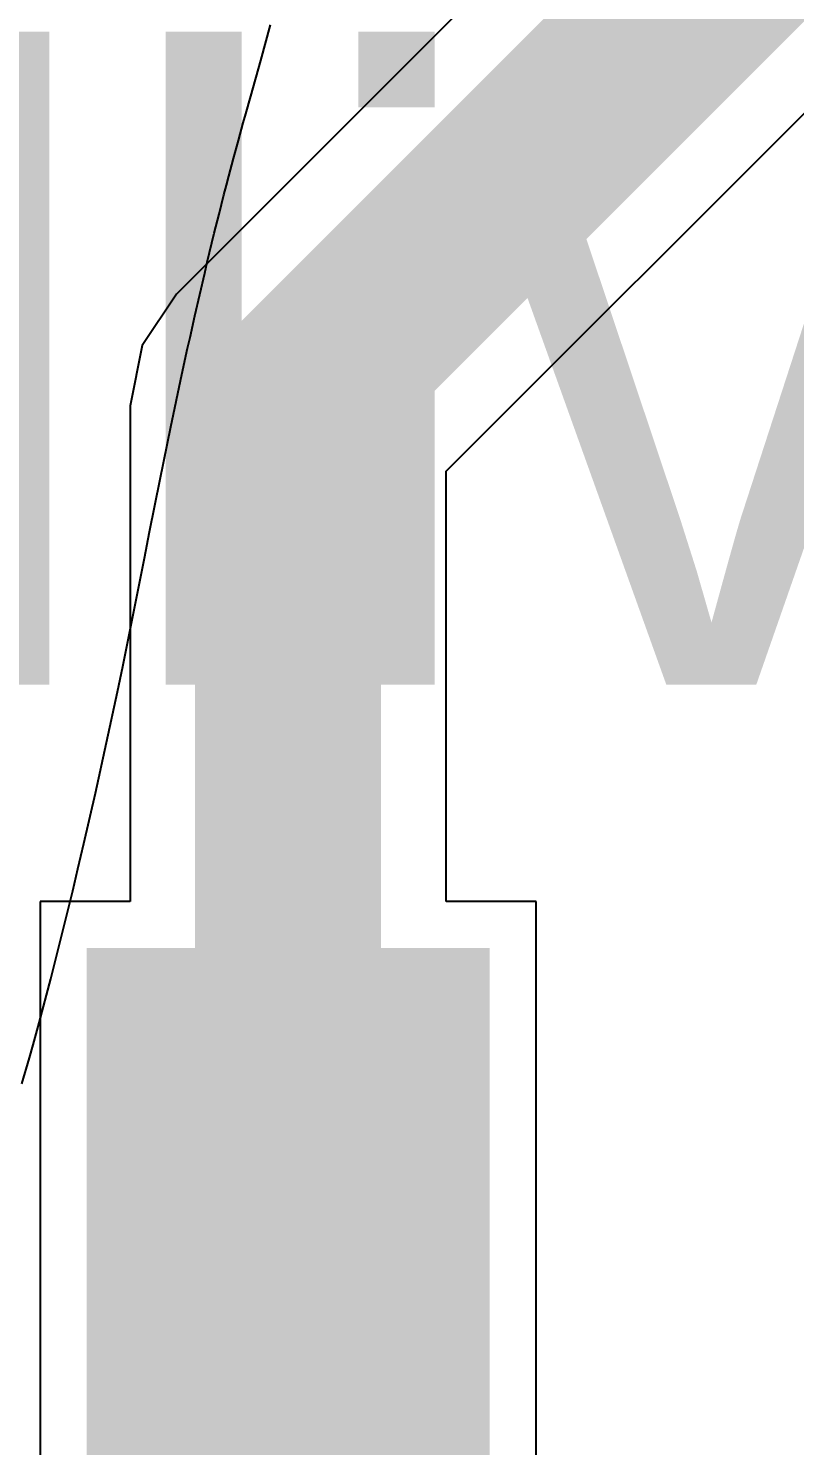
# Model space of a CAD drawing. Header units: inches. Extents: x -30 to 118, y 20 to 51.
# Drawn here: x 30.262 to 32.734, y 36.045 to 40.618 of the extents above; entities that cross this region are included whole.
import ezdxf

# ---------------------------------------------------------------- set-up
doc = ezdxf.new("R2010")
doc.units = ezdxf.units.IN
for name, color, linetype in [('Bottom Layer', 5, 'Continuous'), ('Bottom Overlay', 54, 'Continuous'), ('Bottom Paste', 16, 'Continuous'), ('Bottom Solder', 6, 'Continuous'), ('Top Overlay', 2, 'Continuous')]:
    doc.layers.add(name, color=color, linetype=linetype)
doc.styles.add('Arial', font='', dxfattribs={"height": 0.2})
doc.styles.get('Arial').set_extended_font_data('Arial')

# ---------------------------------------------------------------- blocks, each defined once
blk = doc.blocks.new('JS102011SAQN_B_603')
at = {"layer": 'Bottom Layer'}
blk.add_hatch(color=5, dxfattribs=at).paths.add_polyline_path([(0.6, -4), (-0.6, -4), (-0.6, -1.5), (0.6, -1.5)])
at = {"layer": 'Bottom Paste'}
blk.add_hatch(color=16, dxfattribs=at).paths.add_polyline_path([(0.6, -4), (-0.6, -4), (-0.6, -1.5), (0.6, -1.5)])
at = {"layer": 'Bottom Solder'}
blk.add_hatch(color=6, dxfattribs=at).paths.add_polyline_path([(0.65, -4.05), (-0.65, -4.05), (-0.65, -1.45), (0.65, -1.45)])

msp = doc.modelspace()

# ---------------------------------------------------------------- linework, layer by layer
at = {"layer": 'Bottom Layer'}
for p, q in [((34.0395, 43.0605), (30.7395, 39.7605)), ((31.6098, 39.1888), (34.6112, 42.1902)), ((30.7395, 39.7605), (30.629, 39.5951)), ((30.629, 39.5951), (30.5902, 39.4)), ((30.5902, 39.4), (30.5902, 37.8)), ((31.6098, 37.8), (31.6098, 39.1888)), ((30.5902, 37.8), (30.3, 37.8)), ((30.3, 37.8), (30.3, 34.9)), ((31.9, 37.8), (31.6098, 37.8)), ((31.9, 34.9), (31.9, 37.8))]:
    msp.add_line(p, q, dxfattribs=at)
for points in [[(31.1, 39.4, 0.6, 0.6, 0), (34.4, 42.7, 0.6, 0.6, 0)], [(31.1, 36.35, 0.6, 0.6, 0), (31.1, 39.4, 0.6, 0.6, 0)]]:
    msp.add_lwpolyline(points, format="xyseb", dxfattribs=at)
for points in [[(30.95, 39.4, 0.3, 0.3, 1), (31.25, 39.4, 0.3, 0.3, 1)], [(30.95, 39.4, 0.3, 0.3, 1), (31.25, 39.4, 0.3, 0.3, 1)], [(30.95, 36.35, 0.3, 0.3, 1), (31.25, 36.35, 0.3, 0.3, 1)]]:
    msp.add_lwpolyline(points, format="xyseb", close=True, dxfattribs=at)
at = {"layer": 'Top Overlay'}
for p, q in [((31.0119, 40.5139), (31.0428, 40.6288)), ((30.9801, 40.3993), (31.0119, 40.5139)), ((30.9638, 40.342), (30.9801, 40.3993)), ((30.9556, 40.3134), (30.9638, 40.342)), ((30.9638, 40.342), (30.9638, 40.342)), ((30.9396, 40.256), (30.9556, 40.3134)), ((30.9239, 40.1984), (30.9396, 40.256)), ((30.9086, 40.1409), (30.9239, 40.1984)), ((30.893, 40.081), (30.9011, 40.112)), ((30.9011, 40.112), (30.9086, 40.1409)), ((30.8772, 40.0188), (30.893, 40.081)), ((30.8618, 39.9566), (30.8772, 40.0188)), ((30.8466, 39.8943), (30.8618, 39.9566)), ((30.8392, 39.8631), (30.8466, 39.8943)), ((30.831, 39.8285), (30.8392, 39.8631)), ((30.8149, 39.7592), (30.831, 39.8285)), ((30.7991, 39.6899), (30.8149, 39.7592)), ((30.7836, 39.6205), (30.7991, 39.6899)), ((30.776, 39.5858), (30.7836, 39.6205)), ((30.7576, 39.5013), (30.776, 39.5858)), ((30.7219, 39.3322), (30.7576, 39.5013)), ((30.6871, 39.1628), (30.7219, 39.3322)), ((30.6534, 38.9933), (30.6871, 39.1628)), ((30.637, 38.9084), (30.6534, 38.9933)), ((30.5667, 38.5593), (30.637, 38.9084)), ((30.5496, 38.4774), (30.5667, 38.5593)), ((30.5667, 38.5593), (30.5667, 38.5593)), ((30.5145, 38.3138), (30.5496, 38.4774)), ((30.4783, 38.1505), (30.5145, 38.3138)), ((30.4411, 37.9875), (30.4783, 38.1505)), ((30.422, 37.906), (30.4411, 37.9875)), ((30.4051, 37.8348), (30.422, 37.906)), ((30.422, 37.906), (30.422, 37.906)), ((30.3703, 37.6925), (30.4051, 37.8348)), ((30.3342, 37.5505), (30.3703, 37.6925)), ((30.2969, 37.4089), (30.3342, 37.5505)), ((30.2777, 37.3382), (30.2969, 37.4089)), ((30.266, 37.2959), (30.2777, 37.3382)), ((30.2413, 37.2118), (30.266, 37.2959))]:
    msp.add_line(p, q, dxfattribs=at)

# ---------------------------------------------------------------- block references
at = {"rotation": 180}
msp.add_blockref('JS102011SAQN_B_603', (31.1, 33.6), dxfattribs=at)

# ---------------------------------------------------------------- texts
at = {"layer": 'Bottom Overlay', "style": 'Arial', "text_generation_flag": 2}
msp.add_text('Viville', height=2, dxfattribs=at).set_placement((35.64, 38.5006))

doc.saveas('drawing.dxf')
